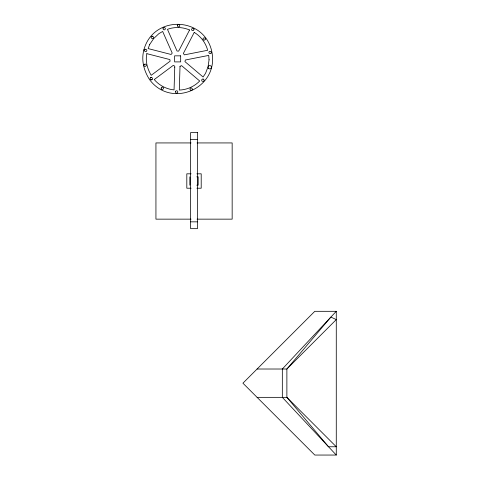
<?xml version="1.0" encoding="UTF-8"?>
<svg xmlns="http://www.w3.org/2000/svg" width="479" height="479" viewBox="0 0 479 479"><rect width="100%" height="100%" fill="white"/><g stroke="black" fill="none" stroke-linecap="round" stroke-linejoin="round"><path stroke-width="0.72" d="M143.82 50.181C141.101 60.414 143.987 71.03 149.64 79.73L149.723 79.855C171.722 109.098 218.975 88.016 211.916 52.109C204.814 16.196 153.07 14.645 143.832 50.073L143.874 49.966M150.46 77.748C149.161 78.921 151.412 80.771 152.304 79.257A1.203 1.203 0 0 0 150.46 77.748L151.627 77.478M336.276 311.314L282.329 369.016L282.329 397.348L336.276 455.05L314.799 455.05L242.925 383.182L314.799 311.314L336.276 311.314L336.276 455.05M190.642 139.359L197.462 139.359M191.061 142.934L155.938 142.934L155.938 219.148L191.061 219.148M197.037 142.934L232.159 142.934L232.159 219.148L197.037 219.148M191.127 173.817L186.81 173.817L186.81 188.211L191.127 188.211M196.887 173.817L201.204 173.817L201.204 188.211L196.887 188.211M196.785 176.847L198.174 176.847L198.174 185.181L196.785 185.181M190.642 221.843L197.462 221.843M257.097 369.016L286.879 369.016L336.276 319.595L330.887 317.074L286.879 369.016L286.879 397.348L328.528 446.763L336.276 446.763L286.879 397.348L257.097 397.348M189.84 176.847L189.84 185.181M152.106 79.502A1.203 1.203 0 0 1 150.406 79.448M174.751 67.204L174.057 89.902C166.464 89.214 159.166 85.376 154.244 79.562L173.26 65.378L174.751 66.132L174.751 67.204M180.02 66.306L179.296 90.058C186.906 89.83 194.438 86.495 199.701 80.993L181.577 65.635L180.02 66.306M193.989 29.405L193.678 30.273A1.203 1.203 0 0 1 191.648 29.83L191.642 29.788A1.12 1.12 0 0 1 191.708 28.956L192.426 28.321A1.203 1.203 0 0 1 193.935 29.099L193.989 29.405M161.189 88.058L161.219 88.681A1.203 1.203 0 0 0 162.728 89.459L163.537 88.573A1.203 1.203 0 0 0 161.477 87.507L161.189 88.058M146.849 53.666C145.209 61.12 147.346 68.856 151.208 75.293L170.147 61.168L169.841 59.564L146.849 53.666M209.06 59.797L208.06 66.773L205.539 73.341L203.084 76.993L184.948 61.623L185.355 60.007L208.724 55.408L209.06 59.797M177.481 25.363L177.464 25.986A1.203 1.203 0 0 0 179.781 26.052L179.505 24.884A1.203 1.203 0 0 0 177.805 24.83L177.481 25.363M175.464 91.585L175.739 92.752A1.203 1.203 0 0 0 177.44 92.806L177.637 92.567A1.203 1.203 0 0 0 175.793 91.058L175.464 91.585M163.052 28.219L163.237 29.405L164.046 29.842A1.203 1.203 0 0 0 165.297 29.081L165.279 28.195L164.602 27.531A1.203 1.203 0 0 0 163.201 27.944L163.052 28.219M192.336 89.298L192.259 89.603A1.203 1.203 0 0 1 190.708 90.297L189.953 89.363A1.203 1.203 0 0 1 192.073 88.417L192.336 89.298M205.371 39.134L204.629 40.08A1.203 1.203 0 0 1 203.24 38.224L204.353 37.775A1.203 1.203 0 0 1 205.371 39.134M149.699 44.481L148.125 48.583L171.111 54.48L172.224 53.115L162.656 31.452L158.86 33.668L153.675 38.56L149.699 44.481M189.564 30.003L178.673 51.109L177.044 51.055L167.452 29.339C174.518 26.704 182.667 26.956 189.564 30.003M194.223 32.398L183.361 53.45L184.379 54.857L207.67 50.277C205.748 42.888 200.785 36.302 194.223 32.398M144.281 64.36L144.083 64.599A1.203 1.203 0 0 0 144.436 66.264L145.64 66.318A1.203 1.203 0 0 0 145.149 64.054L144.281 64.36M211.107 53.091L210.335 53.606L209.443 53.42A1.203 1.203 0 0 1 209.58 51.349L211.017 51.636A1.203 1.203 0 0 1 211.107 53.091M145.035 49.397L144.784 49.588A1.203 1.203 0 0 0 144.79 51.283L145.951 51.594A1.203 1.203 0 0 0 146.796 50.115L145.945 49.271A1.203 1.203 0 0 0 145.035 49.397M180.673 55.839L174.613 55.839L174.613 61.899L180.673 61.899L180.673 55.839M197.462 132.539L190.642 132.539L190.642 228.663L197.462 228.663L197.462 132.539M152.544 36.236L152.232 36.224A1.203 1.203 0 0 0 151.136 37.518L151.819 38.506A1.203 1.203 0 0 0 153.316 36.733L152.544 36.236M203.096 79.077L202.785 79.059A1.203 1.203 0 0 0 201.683 80.352L201.695 80.394A1.126 1.126 0 0 0 202.084 81.143L202.982 81.454A1.203 1.203 0 0 0 204.078 80.155L204.012 79.849A1.203 1.203 0 0 0 203.096 79.077M208.593 68.401A1.665 1.665 0 0 0 211.377 67.635A1.665 1.665 0 0 0 209.317 65.605A1.665 1.665 0 0 0 208.593 68.401"/></g></svg>
